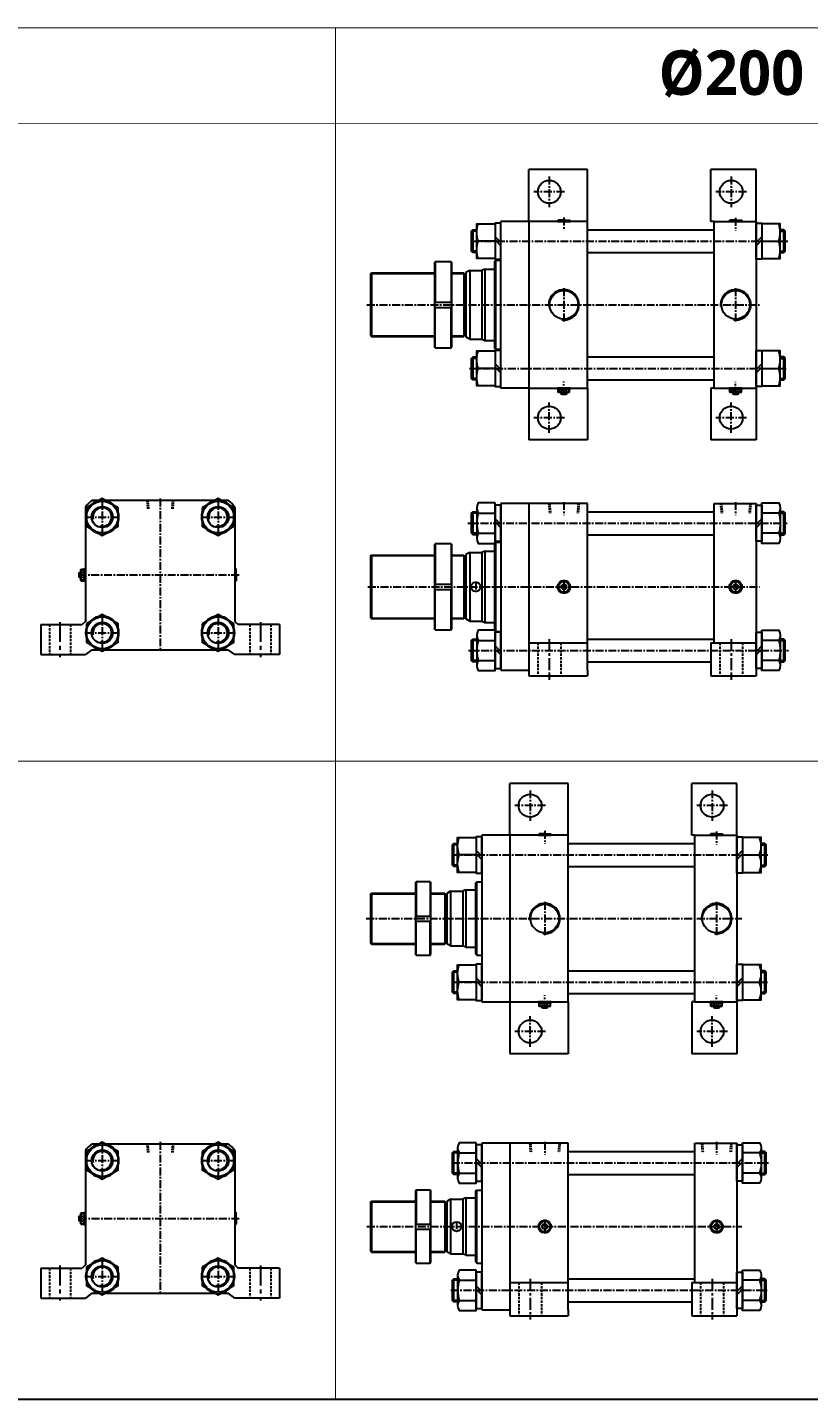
# Model space of a CAD drawing. Extents: x -819 to 29893, y -8942 to 3511.
# Drawn here: x 3794 to 5022, y -1 to 2156 of the extents above; entities that cross this region are included whole.
import ezdxf

# ---------------------------------------------------------------- set-up
doc = ezdxf.new("R2010")
doc.units = 0
doc.header["$LTSCALE"] = 10
doc.header["$MEASUREMENT"] = 0
for name, pattern in [('CENTER', [2, 1.25, -0.25, 0.25, -0.25]), ('CENTERX2', [4, 2.5, -0.5, 0.5, -0.5]), ('HIDDEN', [0.375, 0.25, -0.125]), ('HIDDENX2', [0.75, 0.5, -0.25])]:
    doc.linetypes.add(name, pattern=pattern)
doc.layers.get('0').update_dxf_attribs({"linetype": 'CONTINUOUS'})
for name, color, linetype in [('CEN', 1, 'CENTERX2'), ('HID', 2, 'HIDDENX2'), ('ML', 7, 'CONTINUOUS')]:
    doc.layers.add(name, color=color, linetype=linetype)
doc.styles.add('문자', font='romans.shx')

msp = doc.modelspace()

# ---------------------------------------------------------------- linework, layer by layer
at = {"layer": 'CEN', "color": 1, "linetype": 'CENTER'}
for p, q in [((4614.5, 1921.4), (4614.5, 1873.4)), ((4900.5, 1921.4), (4900.5, 1873.4)), ((4638.5, 1897.4), (4590.5, 1897.4)), ((4924.5, 1897.4), (4876.5, 1897.4)), ((4614.5, 1518.4), (4614.5, 1566.4)), ((4900.5, 1518.4), (4900.5, 1566.4)), ((4638.5, 1542.4), (4590.5, 1542.4)), ((4924.5, 1542.4), (4876.5, 1542.4)), ((4584.5, 956.7), (4584.5, 908.7)), ((4870.5, 956.7), (4870.5, 908.7)), ((4608.5, 932.7), (4560.5, 932.7)), ((4894.5, 932.7), (4846.5, 932.7)), ((4584.5, 553.7), (4584.5, 601.7)), ((4870.5, 553.7), (4870.5, 601.7)), ((4608.5, 577.7), (4560.5, 577.7)), ((4894.5, 577.7), (4846.5, 577.7))]:
    msp.add_line(p, q, dxfattribs=at)
at = {"layer": 'CEN', "color": 1, "linetype": 'CENTER', "ltscale": 2.5}
for p, q in [((3845.5, 1221.3), (3845.5, 1166.3)), ((4160.5, 1221.3), (4160.5, 1166.3)), ((3845.5, 209.8), (3845.5, 154.8)), ((4160.5, 209.8), (4160.5, 154.8))]:
    msp.add_line(p, q, dxfattribs=at)
at = {"layer": 'CEN', "color": 1, "linetype": 'CENTER', "ltscale": 1.5}
for p, q in [((4614.5, 1194.6), (4614.5, 1130.6)), ((4900.5, 1194.6), (4900.5, 1130.6)), ((4584.5, 189.1), (4584.5, 125.1)), ((4870.5, 189.1), (4870.5, 125.1))]:
    msp.add_line(p, q, dxfattribs=at)
at = {"layer": 'CEN', "color": 7, "linetype": 'Continuous', "ltscale": 1.5}
for p, q in [((4868.5, 1188.6), (4868.5, 1136.6)), ((4838.5, 183.1), (4838.5, 131.1))]:
    msp.add_line(p, q, dxfattribs=at)
at = {"layer": 'HID', "color": 6, "linetype": 'HIDDEN', "ltscale": 1.5}
for p, q in [((3829, 1217.3), (3829, 1170.3)), ((3862, 1217.3), (3862, 1170.3)), ((4144, 1217.3), (4144, 1170.3)), ((4177, 1217.3), (4177, 1170.3)), ((4596.5, 1188.6), (4596.5, 1136.6)), ((4632.5, 1188.6), (4632.5, 1136.6)), ((4882.5, 1188.6), (4882.5, 1136.6)), ((4918.5, 1188.6), (4918.5, 1136.6)), ((3829, 205.8), (3829, 158.8)), ((3862, 205.8), (3862, 158.8)), ((4144, 205.8), (4144, 158.8)), ((4177, 205.8), (4177, 158.8)), ((4566.5, 183.1), (4566.5, 131.1)), ((4602.5, 183.1), (4602.5, 131.1)), ((4852.5, 183.1), (4852.5, 131.1)), ((4888.5, 183.1), (4888.5, 131.1))]:
    msp.add_line(p, q, dxfattribs=at)
at = {"layer": 'ML'}
for p, q in [((4674.5, 1932.4), (4582.5, 1932.4)), ((4582.5, 1850.9), (4582.5, 1932.4)), ((4674.5, 1850.9), (4674.5, 1932.4)), ((4939.5, 1932.4), (4868.5, 1932.4)), ((4868.5, 1850.9), (4868.5, 1932.4)), ((4939.5, 1850.9), (4939.5, 1932.4)), ((4494.7, 1801.9), (4494.7, 1837.9)), ((4674.5, 1850.9), (4538.5, 1850.9)), ((4538.5, 1588.9), (4538.5, 1850.9)), ((4582.5, 1850.9), (4582.5, 1588.9)), ((4627.5, 1851.9), (4628.5, 1852.9)), ((4627.5, 1851.9), (4627.5, 1850.9)), ((4627.5, 1851.9), (4633.2, 1851.9)), ((4627.5, 1850.9), (4647.5, 1850.9)), ((4627.5, 1850.9), (4647.5, 1850.9)), ((4637.5, 1852.9), (4628.5, 1852.9)), ((4633.2, 1852.9), (4633.2, 1850.9)), ((4637.5, 1852.9), (4646.5, 1852.9)), ((4641.9, 1852.9), (4641.9, 1850.9)), ((4647.5, 1851.9), (4641.9, 1851.9)), ((4647.5, 1851.9), (4646.5, 1852.9)), ((4647.5, 1851.9), (4647.5, 1850.9)), ((4674.5, 1588.9), (4674.5, 1850.9)), ((4873.5, 1850.9), (4868.5, 1850.9)), ((4873.5, 1588.9), (4873.5, 1850.9)), ((4873.5, 1850.9), (4939.5, 1850.9)), ((4897.5, 1851.9), (4898.5, 1852.9)), ((4897.5, 1851.9), (4897.5, 1850.9)), ((4897.5, 1851.9), (4903.2, 1851.9)), ((4897.5, 1850.9), (4917.5, 1850.9)), ((4897.5, 1850.9), (4917.5, 1850.9)), ((4907.5, 1852.9), (4898.5, 1852.9)), ((4903.2, 1852.9), (4903.2, 1850.9)), ((4907.5, 1852.9), (4916.5, 1852.9)), ((4911.9, 1852.9), (4911.9, 1850.9)), ((4917.5, 1851.9), (4911.9, 1851.9)), ((4917.5, 1851.9), (4916.5, 1852.9)), ((4917.5, 1851.9), (4917.5, 1850.9)), ((4939.5, 1850.9), (4939.5, 1588.9)), ((4983.3, 1801.9), (4983.3, 1837.9)), ((4529.5, 1819.9), (4503, 1819.9)), ((4529.5, 1826.9), (4538.5, 1817.9)), ((4529.5, 1821.8), (4538.5, 1812.8)), ((4948.5, 1826.9), (4939.5, 1817.9)), ((4948.5, 1821.8), (4939.5, 1812.8)), ((4948.5, 1819.9), (4975.1, 1819.9)), ((4333.5, 1768.4), (4335, 1769.9)), ((4333.5, 1768.4), (4333.5, 1671.4)), ((4335, 1769.9), (4434.3, 1769.9)), ((4335, 1769.9), (4335, 1669.9)), ((4434.3, 1786.4), (4435.3, 1787.4)), ((4434.3, 1786.4), (4434.3, 1653.4)), ((4435.3, 1787.4), (4435.3, 1723.9)), ((4460.3, 1787.4), (4435.3, 1787.4)), ((4460.3, 1787.4), (4460.3, 1723.9)), ((4460.3, 1787.4), (4461.3, 1786.4)), ((4461.3, 1653.4), (4461.3, 1786.4)), ((4461.3, 1769.9), (4480.5, 1769.9)), ((4480.5, 1769.9), (4480.5, 1669.9)), ((4480.5, 1768.4), (4483.5, 1768.4)), ((4489.5, 1773.9), (4483.5, 1770.4)), ((4483.5, 1770.4), (4483.5, 1669.3)), ((4489.5, 1773.9), (4489.5, 1665.9)), ((4489.5, 1773.9), (4508.5, 1773.9)), ((4513.5, 1775.9), (4508.5, 1773.9)), ((4508.5, 1773.9), (4508.5, 1665.9)), ((4513.5, 1775.9), (4513.5, 1663.9)), ((4513.5, 1775.9), (4528.5, 1775.9)), ((4528.5, 1787.9), (4530.5, 1789.9)), ((4528.5, 1787.9), (4528.5, 1651.9)), ((4530.5, 1649.9), (4530.5, 1789.9)), ((4530.5, 1789.9), (4538.5, 1789.9)), ((4434.3, 1723.9), (4461.3, 1723.9)), ((4434.3, 1715.9), (4461.3, 1715.9)), ((4435.3, 1652.4), (4435.3, 1715.9)), ((4460.3, 1652.4), (4460.3, 1715.9)), ((4333.5, 1671.4), (4335, 1669.9)), ((4335, 1669.9), (4434.3, 1669.9)), ((4461.3, 1669.9), (4480.5, 1669.9)), ((4480.5, 1671.4), (4483.5, 1671.4)), ((4489.5, 1665.9), (4483.5, 1669.3)), ((4489.5, 1665.9), (4508.5, 1665.9)), ((4508.5, 1665.9), (4513.5, 1663.9)), ((4513.5, 1663.9), (4528.5, 1663.9)), ((4435.3, 1652.4), (4434.3, 1653.4)), ((4435.3, 1652.4), (4460.3, 1652.4)), ((4460.3, 1652.4), (4461.3, 1653.4)), ((4530.5, 1649.9), (4528.5, 1651.9)), ((4530.5, 1649.9), (4538.5, 1649.9)), ((4494.7, 1601.9), (4494.7, 1637.9)), ((4529.5, 1619.9), (4503, 1619.9)), ((4529.5, 1626.9), (4538.5, 1617.9)), ((4529.5, 1621.8), (4538.5, 1612.8)), ((4948.5, 1626.9), (4939.5, 1617.9)), ((4948.5, 1621.8), (4939.5, 1612.8)), ((4948.5, 1619.9), (4975.1, 1619.9)), ((4983.3, 1601.9), (4983.3, 1637.9)), ((4582.5, 1588.9), (4538.5, 1588.9)), ((4582.5, 1588.9), (4674.5, 1588.9)), ((4582.5, 1588.9), (4582.5, 1507.4)), ((4627.5, 1587.4), (4627.5, 1588.9)), ((4647.5, 1588.9), (4627.5, 1588.9)), ((4628, 1586.9), (4627.5, 1587.4)), ((4628, 1586.9), (4637.5, 1586.9)), ((4628.5, 1582.4), (4628.5, 1586.9)), ((4629, 1581.9), (4628.5, 1582.4)), ((4646.5, 1582.4), (4628.5, 1582.4)), ((4637.5, 1581.9), (4629, 1581.9)), ((4629.8, 1582.4), (4629.8, 1586.9)), ((4633.5, 1579.4), (4633.5, 1581.9)), ((4641.5, 1579.4), (4633.5, 1579.4)), ((4634.1, 1578.9), (4633.5, 1579.4)), ((4633.9, 1582.4), (4633.9, 1586.9)), ((4641, 1578.9), (4634.1, 1578.9)), ((4647, 1586.9), (4637.5, 1586.9)), ((4646, 1581.9), (4637.5, 1581.9)), ((4641.5, 1579.4), (4641, 1578.9)), ((4641.1, 1582.4), (4641.1, 1586.9)), ((4641.5, 1581.9), (4641.5, 1579.4)), ((4645.2, 1582.4), (4645.2, 1586.9)), ((4646, 1581.9), (4646.5, 1582.4)), ((4646.5, 1582.4), (4646.5, 1586.9)), ((4647, 1586.9), (4647.5, 1587.4)), ((4647.5, 1587.4), (4647.5, 1588.9)), ((4674.5, 1588.9), (4674.5, 1507.4)), ((4873.5, 1588.9), (4868.5, 1588.9)), ((4868.5, 1588.9), (4868.5, 1507.4)), ((4873.5, 1588.9), (4939.5, 1588.9)), ((4897.5, 1587.4), (4897.5, 1588.9)), ((4917.5, 1588.9), (4897.5, 1588.9)), ((4898, 1586.9), (4897.5, 1587.4)), ((4898, 1586.9), (4907.5, 1586.9)), ((4898.5, 1582.4), (4898.5, 1586.9)), ((4899, 1581.9), (4898.5, 1582.4)), ((4916.5, 1582.4), (4898.5, 1582.4)), ((4907.5, 1581.9), (4899, 1581.9)), ((4899.8, 1582.4), (4899.8, 1586.9)), ((4903.5, 1579.4), (4903.5, 1581.9)), ((4911.5, 1579.4), (4903.5, 1579.4)), ((4904.1, 1578.9), (4903.5, 1579.4)), ((4903.9, 1582.4), (4903.9, 1586.9)), ((4911, 1578.9), (4904.1, 1578.9)), ((4917, 1586.9), (4907.5, 1586.9)), ((4916, 1581.9), (4907.5, 1581.9)), ((4911.5, 1579.4), (4911, 1578.9)), ((4911.1, 1582.4), (4911.1, 1586.9)), ((4911.5, 1581.9), (4911.5, 1579.4)), ((4915.2, 1582.4), (4915.2, 1586.9)), ((4916, 1581.9), (4916.5, 1582.4)), ((4916.5, 1582.4), (4916.5, 1586.9)), ((4917, 1586.9), (4917.5, 1587.4)), ((4917.5, 1587.4), (4917.5, 1588.9)), ((4939.5, 1588.9), (4939.5, 1507.4)), ((4674.5, 1507.4), (4582.5, 1507.4)), ((4939.5, 1507.4), (4868.5, 1507.4)), ((3885.5, 1402.4), (3885.5, 1222.3)), ((3895.8, 1412.8), (3907.9, 1412.8)), ((3916.1, 1412.8), (4089.9, 1412.8)), ((4098.1, 1412.8), (4110.1, 1412.8)), ((4120.5, 1402.4), (4120.5, 1222.3)), ((4582.5, 1407.6), (4538.5, 1407.6)), ((4538.5, 1407.6), (4538.5, 1145.6)), ((4582.5, 1407.6), (4582.5, 1145.6)), ((4674.5, 1407.6), (4582.5, 1407.6)), ((4674.5, 1145.6), (4674.5, 1407.6)), ((4873.5, 1188.6), (4873.5, 1407.6)), ((4873.5, 1407.6), (4939.5, 1407.6)), ((4939.5, 1407.6), (4939.5, 1145.6)), ((4494.7, 1358.6), (4494.7, 1394.6)), ((4500.5, 1400.4), (4500.5, 1352.8)), ((4503, 1392.5), (4529.5, 1392.5)), ((4529.5, 1383.7), (4538.5, 1374.7)), ((4948.5, 1383.7), (4939.5, 1374.7)), ((4975.1, 1392.5), (4948.5, 1392.5)), ((4977.5, 1400.4), (4977.5, 1352.8)), ((4983.3, 1358.6), (4983.3, 1394.6)), ((4503, 1360.8), (4529.5, 1360.8)), ((4529.5, 1378.6), (4538.5, 1369.6)), ((4948.5, 1378.6), (4939.5, 1369.6)), ((4975.1, 1360.8), (4948.5, 1360.8)), ((4434.3, 1343.1), (4435.3, 1344.1)), ((4434.3, 1343.1), (4434.3, 1210.1)), ((4460.3, 1344.1), (4435.3, 1344.1)), ((4435.3, 1344.1), (4435.3, 1280.6)), ((4460.3, 1344.1), (4460.3, 1280.6)), ((4460.3, 1344.1), (4461.3, 1343.1)), ((4461.3, 1210.1), (4461.3, 1343.1)), ((4528.5, 1344.6), (4528.8, 1344.9)), ((4528.5, 1344.6), (4528.5, 1208.6)), ((4529.5, 1345.6), (4530.5, 1346.6)), ((4530.5, 1346.6), (4538.5, 1346.6)), ((4530.5, 1206.6), (4530.5, 1346.6)), ((4333.5, 1325.1), (4335, 1326.6)), ((4333.5, 1325.1), (4333.5, 1228.1)), ((4335, 1326.6), (4434.3, 1326.6)), ((4335, 1326.6), (4335, 1226.6)), ((4461.3, 1326.6), (4480.5, 1326.6)), ((4480.5, 1326.6), (4480.5, 1226.6)), ((4480.5, 1325.1), (4483.5, 1325.1)), ((4489.5, 1330.6), (4483.5, 1327.2)), ((4483.5, 1327.2), (4483.5, 1226.1)), ((4489.5, 1330.6), (4508.5, 1330.6)), ((4489.5, 1330.6), (4489.5, 1222.6)), ((4513.5, 1332.6), (4508.5, 1330.6)), ((4508.5, 1330.6), (4508.5, 1222.6)), ((4513.5, 1332.6), (4513.5, 1220.6)), ((4513.5, 1332.6), (4528.5, 1332.6)), ((3875.5, 1298.8), (3876, 1299.3)), ((3875.5, 1291.8), (3875.5, 1298.8)), ((3876, 1291.3), (3876, 1299.3)), ((3876, 1299.3), (3878.5, 1299.3)), ((3878.5, 1303.8), (3879, 1304.3)), ((3878.5, 1295.3), (3878.5, 1303.8)), ((3878.5, 1286.8), (3878.5, 1295.3)), ((3879, 1304.3), (3883.5, 1304.3)), ((3879, 1286.3), (3879, 1304.3)), ((3879, 1303), (3883.5, 1303)), ((3879, 1298.9), (3883.5, 1298.9)), ((3883.5, 1304.8), (3884, 1305.3)), ((3883.5, 1304.8), (3883.5, 1295.3)), ((3883.5, 1285.8), (3883.5, 1295.3)), ((3884, 1305.3), (3885.5, 1305.3)), ((3885.5, 1285.3), (3885.5, 1305.3)), ((3885.5, 1303.3), (3885.5, 1287.3)), ((4120.5, 1305.3), (4120.5, 1285.3)), ((4120.5, 1305.3), (4120.5, 1285.3)), ((4120.5, 1305.3), (4120.5, 1285.3)), ((4121.5, 1305.3), (4120.5, 1305.3)), ((4122.5, 1299.7), (4120.5, 1299.7)), ((4121.5, 1305.3), (4122.5, 1304.3)), ((4121.5, 1305.3), (4121.5, 1299.7)), ((4122.5, 1295.3), (4122.5, 1304.3)), ((4122.5, 1295.3), (4122.5, 1286.3)), ((3876, 1291.3), (3875.5, 1291.8)), ((3878.5, 1291.3), (3876, 1291.3)), ((3878.5, 1286.8), (3879, 1286.3)), ((3879, 1291.7), (3883.5, 1291.7)), ((3879, 1287.6), (3883.5, 1287.6)), ((3879, 1286.3), (3883.5, 1286.3)), ((3883.5, 1285.8), (3884, 1285.3)), ((3884, 1285.3), (3885.5, 1285.3)), ((4122.5, 1290.9), (4120.5, 1290.9)), ((4121.5, 1285.3), (4120.5, 1285.3)), ((4121.5, 1285.3), (4121.5, 1290.9)), ((4121.5, 1285.3), (4122.5, 1286.3)), ((4434.3, 1280.6), (4461.3, 1280.6)), ((4434.3, 1272.6), (4461.3, 1272.6)), ((4435.3, 1209.1), (4435.3, 1272.6)), ((4460.3, 1209.1), (4460.3, 1272.6)), ((4633.9, 1284.3), (4629.8, 1280.3)), ((4629.8, 1273), (4633.9, 1268.9)), ((4641.1, 1284.3), (4645.2, 1280.3)), ((4645.2, 1273), (4641.1, 1268.9)), ((4903.9, 1284.3), (4899.8, 1280.3)), ((4899.8, 1273), (4903.9, 1268.9)), ((4911.1, 1284.3), (4915.2, 1280.3)), ((4915.2, 1273), (4911.1, 1268.9)), ((3815.5, 1217.3), (3815.5, 1170.3)), ((3815.5, 1217.3), (3880.5, 1217.3)), ((3885.5, 1222.3), (3880.5, 1217.3)), ((4120.5, 1222.3), (4125.5, 1217.3)), ((4190.5, 1217.3), (4125.5, 1217.3)), ((4190.5, 1217.3), (4190.5, 1170.3)), ((4333.5, 1228.1), (4335, 1226.6)), ((4335, 1226.6), (4434.3, 1226.6)), ((4435.3, 1209.1), (4434.3, 1210.1)), ((4435.3, 1209.1), (4460.3, 1209.1)), ((4460.3, 1209.1), (4461.3, 1210.1)), ((4461.3, 1226.6), (4480.5, 1226.6)), ((4480.5, 1228.1), (4483.5, 1228.1)), ((4489.5, 1222.6), (4483.5, 1226.1)), ((4489.5, 1222.6), (4508.5, 1222.6)), ((4508.5, 1222.6), (4513.5, 1220.6)), ((4513.5, 1220.6), (4528.5, 1220.6)), ((4528.8, 1208.4), (4528.5, 1208.6)), ((4494.7, 1158.6), (4494.7, 1194.6)), ((4500.5, 1200.4), (4500.5, 1152.8)), ((4503, 1192.5), (4529.5, 1192.5)), ((4530.5, 1206.6), (4529.5, 1207.6)), ((4530.5, 1206.6), (4538.5, 1206.6)), ((4582.5, 1188.6), (4674.5, 1188.6)), ((4868.5, 1188.6), (4939.5, 1188.6)), ((4975.1, 1192.5), (4948.5, 1192.5)), ((4977.5, 1200.4), (4977.5, 1152.8)), ((4983.3, 1158.6), (4983.3, 1194.6)), ((3815.5, 1170.3), (3885.5, 1170.3)), ((3895.8, 1177.8), (3885.5, 1170.3)), ((3895.8, 1177.8), (3907.9, 1177.8)), ((3916.1, 1177.8), (4089.9, 1177.8)), ((4098.1, 1177.8), (4110.1, 1177.8)), ((4120.5, 1170.3), (4110.1, 1177.8)), ((4190.5, 1170.3), (4120.5, 1170.3)), ((4529.5, 1183.7), (4538.5, 1174.7)), ((4529.5, 1178.6), (4538.5, 1169.6)), ((4948.5, 1183.7), (4939.5, 1174.7)), ((4948.5, 1178.6), (4939.5, 1169.6)), ((4503, 1160.8), (4529.5, 1160.8)), ((4538.5, 1145.6), (4582.5, 1145.6)), ((4582.5, 1145.6), (4582.5, 1136.6)), ((4674.5, 1145.6), (4674.5, 1136.6)), ((4939.5, 1145.6), (4939.5, 1136.6)), ((4975.1, 1160.8), (4948.5, 1160.8)), ((4582.5, 1136.6), (4674.5, 1136.6)), ((4868.5, 1136.6), (4939.5, 1136.6)), ((4644.5, 967.7), (4552.5, 967.7)), ((4552.5, 886.2), (4552.5, 967.7)), ((4644.5, 886.2), (4644.5, 967.7)), ((4909.5, 967.7), (4838.5, 967.7)), ((4838.5, 886.2), (4838.5, 967.7)), ((4909.5, 886.2), (4909.5, 967.7)), ((4552.5, 886.2), (4508.5, 886.2)), ((4508.5, 886.2), (4508.5, 624.2)), ((4552.5, 886.2), (4552.5, 624.2)), ((4644.5, 886.2), (4552.5, 886.2)), ((4597.5, 887.2), (4598.5, 888.2)), ((4597.5, 887.2), (4597.5, 886.2)), ((4597.5, 887.2), (4603.2, 887.2)), ((4597.5, 886.2), (4617.5, 886.2)), ((4597.5, 886.2), (4617.5, 886.2)), ((4607.5, 888.2), (4598.5, 888.2)), ((4603.2, 888.2), (4603.2, 886.2)), ((4607.5, 888.2), (4616.5, 888.2)), ((4611.9, 888.2), (4611.9, 886.2)), ((4617.5, 887.2), (4611.9, 887.2)), ((4617.5, 887.2), (4616.5, 888.2)), ((4617.5, 887.2), (4617.5, 886.2)), ((4644.5, 624.2), (4644.5, 886.2)), ((4843.5, 886.2), (4838.5, 886.2)), ((4843.5, 624.2), (4843.5, 886.2)), ((4843.5, 886.2), (4909.5, 886.2)), ((4867.5, 887.2), (4868.5, 888.2)), ((4867.5, 887.2), (4867.5, 886.2)), ((4867.5, 887.2), (4873.2, 887.2)), ((4867.5, 886.2), (4887.5, 886.2)), ((4867.5, 886.2), (4887.5, 886.2)), ((4877.5, 888.2), (4868.5, 888.2)), ((4873.2, 888.2), (4873.2, 886.2)), ((4877.5, 888.2), (4886.5, 888.2)), ((4881.9, 888.2), (4881.9, 886.2)), ((4887.5, 887.2), (4881.9, 887.2)), ((4887.5, 887.2), (4886.5, 888.2)), ((4887.5, 887.2), (4887.5, 886.2)), ((4909.5, 886.2), (4909.5, 624.2)), ((4464.7, 837.2), (4464.7, 873.2)), ((4953.3, 837.2), (4953.3, 873.2)), ((4499.5, 855.2), (4473, 855.2)), ((4499.5, 862.2), (4508.5, 853.2)), ((4499.5, 857.1), (4508.5, 848.1)), ((4918.5, 862.2), (4909.5, 853.2)), ((4918.5, 857.1), (4909.5, 848.1)), ((4918.5, 855.2), (4945.1, 855.2)), ((4404.3, 811.7), (4405.3, 812.7)), ((4404.3, 811.7), (4404.3, 698.7)), ((4405.3, 812.7), (4405.3, 759.2)), ((4427.3, 812.7), (4405.3, 812.7)), ((4427.3, 812.7), (4427.3, 759.2)), ((4427.3, 812.7), (4428.3, 811.7)), ((4428.3, 698.7), (4428.3, 811.7)), ((4459.5, 798.2), (4453.5, 794.7)), ((4459.5, 798.2), (4459.5, 712.2)), ((4459.5, 798.2), (4478.5, 798.2)), ((4483.5, 800.2), (4478.5, 798.2)), ((4478.5, 798.2), (4478.5, 712.2)), ((4483.5, 800.2), (4483.5, 710.2)), ((4483.5, 800.2), (4498.5, 800.2)), ((4498.5, 810.7), (4500.5, 812.7)), ((4498.5, 810.7), (4498.5, 699.7)), ((4500.5, 697.7), (4500.5, 812.7)), ((4500.5, 812.7), (4508.5, 812.7)), ((4333.5, 793.7), (4335, 795.2)), ((4333.5, 793.7), (4333.5, 716.7)), ((4335, 795.2), (4335, 715.2)), ((4335, 795.2), (4404.3, 795.2)), ((4428.3, 795.2), (4450.5, 795.2)), ((4450.5, 795.2), (4450.5, 715.2)), ((4450.5, 793.7), (4453.5, 793.7)), ((4453.5, 794.7), (4453.5, 715.6)), ((4404.3, 759.2), (4428.3, 759.2)), ((4404.3, 751.2), (4428.3, 751.2)), ((4405.3, 697.7), (4405.3, 751.2)), ((4427.3, 697.7), (4427.3, 751.2)), ((4333.5, 716.7), (4335, 715.2)), ((4335, 715.2), (4404.3, 715.2)), ((4428.3, 715.2), (4450.5, 715.2)), ((4450.5, 716.7), (4453.5, 716.7)), ((4459.5, 712.2), (4453.5, 715.6)), ((4459.5, 712.2), (4478.5, 712.2)), ((4483.5, 710.2), (4478.5, 712.2)), ((4405.3, 697.7), (4404.3, 698.7)), ((4405.3, 697.7), (4427.3, 697.7)), ((4427.3, 697.7), (4428.3, 698.7)), ((4483.5, 710.2), (4498.5, 710.2)), ((4498.5, 699.7), (4500.5, 697.7)), ((4500.5, 697.7), (4508.5, 697.7)), ((4464.7, 637.2), (4464.7, 673.2)), ((4953.3, 637.2), (4953.3, 673.2)), ((4499.5, 655.2), (4473, 655.2)), ((4499.5, 662.2), (4508.5, 653.2)), ((4499.5, 657.1), (4508.5, 648.1)), ((4918.5, 662.2), (4909.5, 653.2)), ((4918.5, 657.1), (4909.5, 648.1)), ((4918.5, 655.2), (4945.1, 655.2)), ((4508.5, 624.2), (4644.5, 624.2)), ((4552.5, 624.2), (4552.5, 542.7)), ((4597.5, 622.7), (4597.5, 624.2)), ((4617.5, 624.2), (4597.5, 624.2)), ((4598, 622.2), (4597.5, 622.7)), ((4598, 622.2), (4607.5, 622.2)), ((4598.5, 617.7), (4598.5, 622.2)), ((4599, 617.2), (4598.5, 617.7)), ((4616.5, 617.7), (4598.5, 617.7)), ((4607.5, 617.2), (4599, 617.2)), ((4599.8, 617.7), (4599.8, 622.2)), ((4603.5, 614.7), (4603.5, 617.2)), ((4611.5, 614.7), (4603.5, 614.7)), ((4604.1, 614.2), (4603.5, 614.7)), ((4603.9, 617.7), (4603.9, 622.2)), ((4611, 614.2), (4604.1, 614.2)), ((4617, 622.2), (4607.5, 622.2)), ((4616, 617.2), (4607.5, 617.2)), ((4611.5, 614.7), (4611, 614.2)), ((4611.1, 617.7), (4611.1, 622.2)), ((4611.5, 617.2), (4611.5, 614.7)), ((4615.2, 617.7), (4615.2, 622.2)), ((4616, 617.2), (4616.5, 617.7)), ((4616.5, 617.7), (4616.5, 622.2)), ((4617, 622.2), (4617.5, 622.7)), ((4617.5, 622.7), (4617.5, 624.2)), ((4644.5, 624.2), (4644.5, 542.7)), ((4843.5, 624.2), (4838.5, 624.2)), ((4838.5, 624.2), (4838.5, 542.7)), ((4843.5, 624.2), (4909.5, 624.2)), ((4867.5, 622.7), (4867.5, 624.2)), ((4887.5, 624.2), (4867.5, 624.2)), ((4868, 622.2), (4867.5, 622.7)), ((4868, 622.2), (4877.5, 622.2)), ((4868.5, 617.7), (4868.5, 622.2)), ((4869, 617.2), (4868.5, 617.7)), ((4886.5, 617.7), (4868.5, 617.7)), ((4877.5, 617.2), (4869, 617.2)), ((4869.8, 617.7), (4869.8, 622.2)), ((4873.5, 614.7), (4873.5, 617.2)), ((4881.5, 614.7), (4873.5, 614.7)), ((4874.1, 614.2), (4873.5, 614.7)), ((4873.9, 617.7), (4873.9, 622.2)), ((4881, 614.2), (4874.1, 614.2)), ((4887, 622.2), (4877.5, 622.2)), ((4886, 617.2), (4877.5, 617.2)), ((4881.5, 614.7), (4881, 614.2)), ((4881.1, 617.7), (4881.1, 622.2)), ((4881.5, 617.2), (4881.5, 614.7)), ((4885.2, 617.7), (4885.2, 622.2)), ((4886, 617.2), (4886.5, 617.7)), ((4886.5, 617.7), (4886.5, 622.2)), ((4887, 622.2), (4887.5, 622.7)), ((4887.5, 622.7), (4887.5, 624.2)), ((4909.5, 624.2), (4909.5, 542.7)), ((4644.5, 542.7), (4552.5, 542.7)), ((4909.5, 542.7), (4838.5, 542.7)), ((3885.5, 390.9), (3885.5, 210.8)), ((3895.8, 401.3), (3907.9, 401.3)), ((3916.1, 401.3), (4089.9, 401.3)), ((4098.1, 401.3), (4110.1, 401.3)), ((4120.5, 390.9), (4120.5, 210.8)), ((4464.7, 353.1), (4464.7, 389.1)), ((4470.5, 394.9), (4470.5, 347.3)), ((4552.5, 402.1), (4508.5, 402.1)), ((4508.5, 402.1), (4508.5, 140.1)), ((4552.5, 402.1), (4552.5, 140.1)), ((4644.5, 402.1), (4552.5, 402.1)), ((4644.5, 140.1), (4644.5, 402.1)), ((4843.5, 183.1), (4843.5, 402.1)), ((4843.5, 402.1), (4909.5, 402.1)), ((4909.5, 402.1), (4909.5, 140.1)), ((4947.5, 394.9), (4947.5, 347.3)), ((4953.3, 353.1), (4953.3, 389.1)), ((4473, 387), (4499.5, 387)), ((4499.5, 378.1), (4508.5, 369.1)), ((4499.5, 373), (4508.5, 364)), ((4918.5, 378.1), (4909.5, 369.1)), ((4918.5, 373), (4909.5, 364)), ((4945.1, 387), (4918.5, 387)), ((4473, 355.2), (4499.5, 355.2)), ((4945.1, 355.2), (4918.5, 355.2)), ((4404.3, 327.6), (4405.3, 328.6)), ((4404.3, 327.6), (4404.3, 214.6)), ((4427.3, 328.6), (4405.3, 328.6)), ((4405.3, 328.6), (4405.3, 275.1)), ((4427.3, 328.6), (4428.3, 327.6)), ((4427.3, 328.6), (4427.3, 275.1)), ((4428.3, 214.6), (4428.3, 327.6)), ((4498.5, 326.6), (4500.5, 328.6)), ((4498.5, 326.6), (4498.5, 215.6)), ((4500.5, 328.6), (4508.5, 328.6)), ((4500.5, 213.6), (4500.5, 328.6)), ((4333.5, 309.6), (4335, 311.1)), ((4333.5, 309.6), (4333.5, 232.6)), ((4335, 311.1), (4404.3, 311.1)), ((4335, 311.1), (4335, 231.1)), ((4428.3, 311.1), (4450.5, 311.1)), ((4450.5, 311.1), (4450.5, 231.1)), ((4450.5, 309.6), (4453.5, 309.6)), ((4459.5, 314.1), (4453.5, 310.6)), ((4453.5, 310.6), (4453.5, 231.5)), ((4459.5, 314.1), (4478.5, 314.1)), ((4459.5, 314.1), (4459.5, 228.1)), ((4483.5, 316.1), (4478.5, 314.1)), ((4478.5, 314.1), (4478.5, 228.1)), ((4483.5, 316.1), (4483.5, 226.1)), ((4483.5, 316.1), (4498.5, 316.1)), ((3875.5, 287.2), (3876, 287.8)), ((3875.5, 280.3), (3875.5, 287.2)), ((3876, 279.8), (3876, 287.8)), ((3876, 287.8), (3878.5, 287.8)), ((3878.5, 292.3), (3879, 292.8)), ((3878.5, 283.8), (3878.5, 292.3)), ((3878.5, 275.3), (3878.5, 283.8)), ((3879, 292.8), (3883.5, 292.8)), ((3879, 274.8), (3879, 292.8)), ((3879, 291.5), (3883.5, 291.5)), ((3879, 287.4), (3883.5, 287.4)), ((3883.5, 293.3), (3884, 293.8)), ((3883.5, 293.3), (3883.5, 283.8)), ((3883.5, 274.3), (3883.5, 283.8)), ((3884, 293.8), (3885.5, 293.8)), ((3885.5, 273.8), (3885.5, 293.8)), ((3885.5, 291.8), (3885.5, 275.8)), ((4120.5, 293.8), (4120.5, 273.8)), ((4120.5, 293.8), (4120.5, 273.8)), ((4120.5, 293.8), (4120.5, 273.8)), ((4121.5, 293.8), (4120.5, 293.8)), ((4122.5, 288.1), (4120.5, 288.1)), ((4121.5, 293.8), (4122.5, 292.8)), ((4121.5, 293.8), (4121.5, 288.1)), ((4122.5, 283.8), (4122.5, 292.8)), ((4122.5, 283.8), (4122.5, 274.8)), ((3876, 279.8), (3875.5, 280.3)), ((3878.5, 279.8), (3876, 279.8)), ((3878.5, 275.3), (3879, 274.8)), ((3879, 280.1), (3883.5, 280.1)), ((3879, 276.1), (3883.5, 276.1)), ((3879, 274.8), (3883.5, 274.8)), ((3883.5, 274.3), (3884, 273.8)), ((3884, 273.8), (3885.5, 273.8)), ((4122.5, 279.4), (4120.5, 279.4)), ((4121.5, 273.8), (4120.5, 273.8)), ((4121.5, 273.8), (4121.5, 279.4)), ((4121.5, 273.8), (4122.5, 274.8)), ((4404.3, 275.1), (4428.3, 275.1)), ((4404.3, 267.1), (4428.3, 267.1)), ((4405.3, 213.6), (4405.3, 267.1)), ((4427.3, 213.6), (4427.3, 267.1)), ((4603.9, 278.8), (4599.8, 274.7)), ((4599.8, 267.5), (4603.9, 263.4)), ((4611.1, 278.8), (4615.2, 274.7)), ((4615.2, 267.5), (4611.1, 263.4)), ((4873.9, 278.8), (4869.8, 274.7)), ((4869.8, 267.5), (4873.9, 263.4)), ((4881.1, 278.8), (4885.2, 274.7)), ((4885.2, 267.5), (4881.1, 263.4)), ((4333.5, 232.6), (4335, 231.1)), ((4335, 231.1), (4404.3, 231.1)), ((4428.3, 231.1), (4450.5, 231.1)), ((4450.5, 232.6), (4453.5, 232.6)), ((4459.5, 228.1), (4453.5, 231.5)), ((4459.5, 228.1), (4478.5, 228.1)), ((4483.5, 226.1), (4478.5, 228.1)), ((4483.5, 226.1), (4498.5, 226.1)), ((3815.5, 205.8), (3815.5, 158.8)), ((3815.5, 205.8), (3880.5, 205.8)), ((3885.5, 210.8), (3880.5, 205.8)), ((4120.5, 210.8), (4125.5, 205.8)), ((4190.5, 205.8), (4125.5, 205.8)), ((4190.5, 205.8), (4190.5, 158.8)), ((4405.3, 213.6), (4404.3, 214.6)), ((4405.3, 213.6), (4427.3, 213.6)), ((4427.3, 213.6), (4428.3, 214.6)), ((4470.5, 194.9), (4470.5, 147.3)), ((4498.5, 215.6), (4500.5, 213.6)), ((4500.5, 213.6), (4508.5, 213.6)), ((4947.5, 194.9), (4947.5, 147.3)), ((4464.7, 153.1), (4464.7, 189.1)), ((4473, 187), (4499.5, 187)), ((4499.5, 178.1), (4508.5, 169.1)), ((4499.5, 173), (4508.5, 164)), ((4552.5, 183.1), (4644.5, 183.1)), ((4838.5, 183.1), (4909.5, 183.1)), ((4918.5, 178.1), (4909.5, 169.1)), ((4918.5, 173), (4909.5, 164)), ((4945.1, 187), (4918.5, 187)), ((4953.3, 153.1), (4953.3, 189.1)), ((3815.5, 158.8), (3885.5, 158.8)), ((3895.8, 166.3), (3885.5, 158.8)), ((3895.8, 166.3), (3907.9, 166.3)), ((3916.1, 166.3), (4089.9, 166.3)), ((4098.1, 166.3), (4110.1, 166.3)), ((4120.5, 158.8), (4110.1, 166.3)), ((4190.5, 158.8), (4120.5, 158.8)), ((4473, 155.2), (4499.5, 155.2)), ((4945.1, 155.2), (4918.5, 155.2)), ((4508.5, 140.1), (4552.5, 140.1)), ((4552.5, 140.1), (4552.5, 131.1)), ((4552.5, 131.1), (4644.5, 131.1)), ((4644.5, 140.1), (4644.5, 131.1)), ((4838.5, 131.1), (4909.5, 131.1)), ((4909.5, 140.1), (4909.5, 131.1)), ((0, 0), (7102.1, 0))]:
    msp.add_line(p, q, dxfattribs=at)
at = {"layer": 'ML', "color": 1, "linetype": 'CENTER'}
for p, q in [((4637.5, 1856.9), (4637.5, 1836.4)), ((4907.5, 1856.6), (4907.5, 1836.1)), ((4492, 1819.9), (4990.7, 1819.9)), ((4637.5, 1746.2), (4637.5, 1693.6)), ((4907.5, 1746.2), (4907.5, 1693.6)), ((4327.7, 1719.9), (4947.3, 1719.9)), ((4489.4, 1619.9), (4987.7, 1619.9)), ((4637.5, 1577.9), (4637.5, 1599.3)), ((4907.5, 1578.3), (4907.5, 1598.8)), ((3912, 1415.2), (3912, 1357.4)), ((4003, 1415.6), (4003, 1175.5)), ((4094, 1415.2), (4094, 1357.4)), ((4637.5, 1409.9), (4637.5, 1389.5)), ((4907.5, 1409.9), (4907.5, 1389.5)), ((3885.6, 1386.3), (3938.3, 1386.3)), ((4067.6, 1386.3), (4120.3, 1386.3)), ((4486.6, 1376.6), (4988.7, 1376.6)), ((3874.8, 1295.3), (4127, 1295.3)), ((4329.3, 1276.6), (4944.8, 1276.6)), ((4499, 1284.9), (4499, 1268.4)), ((4637.5, 1287.6), (4637.5, 1265.6)), ((4907.5, 1287.6), (4907.5, 1265.6)), ((3912, 1233.2), (3912, 1175.4)), ((4094, 1233.2), (4094, 1175.4)), ((3885.6, 1204.3), (3938.3, 1204.3)), ((4067.6, 1204.3), (4120.3, 1204.3)), ((4487.4, 1176.6), (4990.5, 1176.6)), ((4607.5, 893.1), (4607.5, 872.6)), ((4877.5, 891.9), (4877.5, 871.4)), ((4460.8, 855.2), (4960.7, 855.2)), ((4607.5, 781.5), (4607.5, 728.9)), ((4877.5, 781.5), (4877.5, 728.9)), ((4326.6, 755.2), (4917.3, 755.2)), ((4460.8, 655.2), (4957.7, 655.2)), ((4607.5, 613.6), (4607.5, 634.6)), ((4877.5, 613.6), (4877.5, 634.1)), ((3912, 403.6), (3912, 345.9)), ((4003, 404.1), (4003, 164)), ((4094, 403.6), (4094, 345.9)), ((4607.5, 404.4), (4607.5, 383.9)), ((4877.5, 404.4), (4877.5, 383.9)), ((3885.6, 374.8), (3938.3, 374.8)), ((4067.6, 374.8), (4120.3, 374.8)), ((4461.4, 371.1), (4960.7, 371.1)), ((3875.2, 283.8), (4127, 283.8)), ((4607.5, 282.1), (4607.5, 260.1)), ((4877.5, 282.1), (4877.5, 260.1)), ((4328, 271.1), (4917.3, 271.1)), ((4469, 279.3), (4469, 262.8)), ((3912, 221.6), (3912, 163.9)), ((4094, 221.6), (4094, 163.9)), ((3885.6, 192.8), (3938.3, 192.8)), ((4067.6, 192.8), (4120.3, 192.8)), ((4459.7, 171.1), (4957.7, 171.1))]:
    msp.add_line(p, q, dxfattribs=at)
at = {"layer": 'ML', "color": 2}
for p, q in [((4500.5, 1835.7), (4492.5, 1835.7)), ((4628, 1852.4), (4628, 1850.9)), ((4635.1, 1850.9), (4633.2, 1852.9)), ((4639.9, 1850.9), (4641.9, 1852.9)), ((4647, 1852.4), (4647, 1850.9)), ((4898, 1852.4), (4898, 1850.9)), ((4905.1, 1850.9), (4903.2, 1852.9)), ((4909.9, 1850.9), (4911.9, 1852.9)), ((4917, 1852.4), (4917, 1850.9)), ((4977.5, 1835.7), (4985.5, 1835.7)), ((4500.5, 1804), (4492.5, 1804)), ((4977.5, 1804), (4985.5, 1804)), ((4334, 1768.9), (4434.3, 1768.9)), ((4461.3, 1768.9), (4480.5, 1768.9)), ((4334, 1670.9), (4434.3, 1670.9)), ((4461.3, 1670.9), (4480.5, 1670.9)), ((4500.5, 1635.7), (4492.5, 1635.7)), ((4977.5, 1635.7), (4985.5, 1635.7)), ((4500.5, 1604), (4492.5, 1604)), ((4977.5, 1604), (4985.5, 1604)), ((4628, 1586.9), (4628, 1588.9)), ((4634.1, 1578.9), (4634.1, 1581.9)), ((4641, 1578.9), (4641, 1581.9)), ((4647, 1586.9), (4647, 1588.9)), ((4898, 1586.9), (4898, 1588.9)), ((4904.1, 1578.9), (4904.1, 1581.9)), ((4911, 1578.9), (4911, 1581.9)), ((4917, 1586.9), (4917, 1588.9)), ((4500.5, 1392.5), (4492.5, 1392.5)), ((4977.5, 1392.5), (4985.5, 1392.5)), ((4500.5, 1360.8), (4492.5, 1360.8)), ((4977.5, 1360.8), (4985.5, 1360.8)), ((4334, 1325.6), (4434.3, 1325.6)), ((4461.3, 1325.6), (4480.5, 1325.6)), ((3875.5, 1298.8), (3878.5, 1298.8)), ((3883.5, 1304.8), (3885.5, 1304.8)), ((4122, 1304.8), (4120.5, 1304.8)), ((4120.5, 1297.7), (4122.5, 1299.7)), ((3875.5, 1291.8), (3878.5, 1291.8)), ((3883.5, 1285.8), (3885.5, 1285.8)), ((4120.5, 1292.9), (4122.5, 1290.9)), ((4122, 1285.8), (4120.5, 1285.8)), ((4334, 1227.6), (4434.3, 1227.6)), ((4461.3, 1227.6), (4480.5, 1227.6)), ((4500.5, 1192.5), (4492.5, 1192.5)), ((4977.5, 1192.5), (4985.5, 1192.5)), ((4500.5, 1160.8), (4492.5, 1160.8)), ((4977.5, 1160.8), (4985.5, 1160.8)), ((4598, 887.7), (4598, 886.2)), ((4605.1, 886.2), (4603.2, 888.2)), ((4609.9, 886.2), (4611.9, 888.2)), ((4617, 887.7), (4617, 886.2)), ((4868, 887.7), (4868, 886.2)), ((4875.1, 886.2), (4873.2, 888.2)), ((4879.9, 886.2), (4881.9, 888.2)), ((4887, 887.7), (4887, 886.2)), ((4470.5, 871), (4462.5, 871)), ((4947.5, 871), (4955.5, 871)), ((4470.5, 839.3), (4462.5, 839.3)), ((4947.5, 839.3), (4955.5, 839.3)), ((4334, 794.2), (4404.3, 794.2)), ((4428.3, 794.2), (4450.5, 794.2)), ((4334, 716.2), (4404.3, 716.2)), ((4428.3, 716.2), (4450.5, 716.2)), ((4470.5, 671), (4462.5, 671)), ((4947.5, 671), (4955.5, 671)), ((4470.5, 639.3), (4462.5, 639.3)), ((4947.5, 639.3), (4955.5, 639.3)), ((4598, 622.2), (4598, 624.2)), ((4604.1, 614.2), (4604.1, 617.2)), ((4611, 614.2), (4611, 617.2)), ((4617, 622.2), (4617, 624.2)), ((4868, 622.2), (4868, 624.2)), ((4874.1, 614.2), (4874.1, 617.2)), ((4881, 614.2), (4881, 617.2)), ((4887, 622.2), (4887, 624.2)), ((4470.5, 386.9), (4462.5, 386.9)), ((4947.5, 386.9), (4955.5, 386.9)), ((4470.5, 355.2), (4462.5, 355.2)), ((4947.5, 355.2), (4955.5, 355.2)), ((4334, 310.1), (4404.3, 310.1)), ((4428.3, 310.1), (4450.5, 310.1)), ((3875.5, 287.2), (3878.5, 287.2)), ((3883.5, 293.3), (3885.5, 293.3)), ((4122, 293.3), (4120.5, 293.3)), ((4120.5, 286.2), (4122.5, 288.1)), ((4120.5, 281.3), (4122.5, 279.4)), ((3875.5, 280.3), (3878.5, 280.3)), ((3883.5, 274.3), (3885.5, 274.3)), ((4122, 274.3), (4120.5, 274.3)), ((4334, 232.1), (4404.3, 232.1)), ((4428.3, 232.1), (4450.5, 232.1)), ((4470.5, 186.9), (4462.5, 186.9)), ((4947.5, 186.9), (4955.5, 186.9)), ((4470.5, 155.2), (4462.5, 155.2)), ((4947.5, 155.2), (4955.5, 155.2))]:
    msp.add_line(p, q, dxfattribs=at)
at = {"layer": 'ML', "color": 7, "linetype": 'Continuous'}
for p, q in [((4674.5, 1837.9), (4873.5, 1837.9)), ((4674.5, 1801.9), (4873.5, 1801.9)), ((4674.5, 1637.9), (4873.5, 1637.9)), ((4674.5, 1601.9), (4873.5, 1601.9)), ((4674.5, 1394.6), (4873.5, 1394.6)), ((4674.5, 1358.6), (4873.5, 1358.6)), ((4674.5, 1194.6), (4873.5, 1194.6)), ((4674.5, 1158.6), (4868.5, 1158.6)), ((4644.5, 873.2), (4843.5, 873.2)), ((4644.5, 837.2), (4843.5, 837.2)), ((4644.5, 673.2), (4843.5, 673.2)), ((4644.5, 637.2), (4843.5, 637.2)), ((4644.5, 389.1), (4843.5, 389.1)), ((4644.5, 353.1), (4843.5, 353.1)), ((4644.5, 189.1), (4843.5, 189.1)), ((4644.5, 153.1), (4838.5, 153.1))]:
    msp.add_line(p, q, dxfattribs=at)
at = {"layer": 'ML', "color": 6, "linetype": 'HIDDEN'}
for p, q in [((3982, 1412.8), (3983.2, 1398.8)), ((3983.5, 1412.8), (3984.7, 1398.8)), ((4022.4, 1412.8), (4021.2, 1398.8)), ((4023.9, 1412.8), (4022.7, 1398.8)), ((4613.6, 1407.6), (4614.9, 1392.6)), ((4615.1, 1407.6), (4616.4, 1392.6)), ((4659.9, 1407.6), (4658.6, 1392.6)), ((4661.4, 1407.6), (4660.1, 1392.6)), ((4883.6, 1407.6), (4884.9, 1392.6)), ((4885.1, 1407.6), (4886.4, 1392.6)), ((4929.9, 1407.6), (4928.6, 1392.6)), ((4931.4, 1407.6), (4930.1, 1392.6)), ((3982, 401.3), (3983.2, 387.3)), ((3983.5, 401.3), (3984.7, 387.3)), ((4022.4, 401.3), (4021.2, 387.3)), ((4023.9, 401.3), (4022.7, 387.3)), ((4583.6, 402.1), (4584.9, 387.1)), ((4585.1, 402.1), (4586.4, 387.1)), ((4629.9, 402.1), (4628.6, 387.1)), ((4631.4, 402.1), (4630.1, 387.1)), ((4853.6, 402.1), (4854.9, 387.1)), ((4855.1, 402.1), (4856.4, 387.1)), ((4899.9, 402.1), (4898.6, 387.1)), ((4901.4, 402.1), (4900.1, 387.1))]:
    msp.add_line(p, q, dxfattribs=at)
at = {"layer": 'ML', "const_width": 1.5}
for points in [[(7102.1, 2005.1), (7102.1, 2155.1), (150, 2155.1)], [(4278.8, 2155.1), (4278.8, 0)], [(0, 2005.1), (5557.5, 2005.1)], [(0, 1002.5), (5557.5, 1002.5)]]:
    msp.add_lwpolyline(points, dxfattribs=at)
at = {"layer": 'ML'}
for points in [[(4500.5, 1801.9), (4494.7, 1801.9), (4492.5, 1804), (4492.5, 1835.7), (4494.7, 1837.9), (4500.5, 1837.9)], [(4538.5, 1791.4), (4538.5, 1848.3), (4529.5, 1848.3), (4529.5, 1791.4), (4538.5, 1791.4)], [(4939.5, 1791.4), (4939.5, 1848.3), (4948.5, 1848.3), (4948.5, 1791.4), (4939.5, 1791.4)], [(4977.5, 1801.9), (4983.3, 1801.9), (4985.5, 1804), (4985.5, 1835.7), (4983.3, 1837.9), (4977.5, 1837.9)], [(4538.5, 1591.4), (4538.5, 1648.3), (4529.5, 1648.3), (4529.5, 1591.4), (4538.5, 1591.4)], [(4939.5, 1591.4), (4939.5, 1648.3), (4948.5, 1648.3), (4948.5, 1591.4), (4939.5, 1591.4)], [(4500.5, 1601.9), (4494.7, 1601.9), (4492.5, 1604), (4492.5, 1635.7), (4494.7, 1637.9), (4500.5, 1637.9)], [(4977.5, 1601.9), (4983.3, 1601.9), (4985.5, 1604), (4985.5, 1635.7), (4983.3, 1637.9), (4977.5, 1637.9)], [(3887, 1400.7), (3887, 1371.9), (3912, 1357.4), (3937, 1371.9), (3937, 1400.7), (3912, 1415.2), (3887, 1400.7)], [(4069, 1400.7), (4069, 1371.9), (4094, 1357.4), (4119, 1371.9), (4119, 1400.7), (4094, 1415.2), (4069, 1400.7)], [(4538.5, 1348.2), (4538.5, 1405.1), (4529.5, 1405.1), (4529.5, 1348.2), (4538.5, 1348.2)], [(4939.5, 1348.2), (4939.5, 1405.1), (4948.5, 1405.1), (4948.5, 1348.2), (4939.5, 1348.2)], [(4500.5, 1358.6), (4494.7, 1358.6), (4492.5, 1360.8), (4492.5, 1392.5), (4494.7, 1394.6), (4500.5, 1394.6)], [(4977.5, 1358.6), (4983.3, 1358.6), (4985.5, 1360.8), (4985.5, 1392.5), (4983.3, 1394.6), (4977.5, 1394.6)], [(3887, 1218.7), (3887, 1189.9), (3912, 1175.4), (3937, 1189.9), (3937, 1218.7), (3912, 1233.2), (3887, 1218.7)], [(4069, 1218.7), (4069, 1189.9), (4094, 1175.4), (4119, 1189.9), (4119, 1218.7), (4094, 1233.2), (4069, 1218.7)], [(4500.5, 1158.6), (4494.7, 1158.6), (4492.5, 1160.8), (4492.5, 1192.5), (4494.7, 1194.6), (4500.5, 1194.6)], [(4538.5, 1148.2), (4538.5, 1205.1), (4529.5, 1205.1), (4529.5, 1148.2), (4538.5, 1148.2)], [(4939.5, 1148.2), (4939.5, 1205.1), (4948.5, 1205.1), (4948.5, 1148.2), (4939.5, 1148.2)], [(4977.5, 1158.6), (4983.3, 1158.6), (4985.5, 1160.8), (4985.5, 1192.5), (4983.3, 1194.6), (4977.5, 1194.6)], [(4470.5, 837.2), (4464.7, 837.2), (4462.5, 839.3), (4462.5, 871), (4464.7, 873.2), (4470.5, 873.2)], [(4508.5, 826.7), (4508.5, 883.6), (4499.5, 883.6), (4499.5, 826.7), (4508.5, 826.7)], [(4909.5, 826.7), (4909.5, 883.6), (4918.5, 883.6), (4918.5, 826.7), (4909.5, 826.7)], [(4947.5, 837.2), (4953.3, 837.2), (4955.5, 839.3), (4955.5, 871), (4953.3, 873.2), (4947.5, 873.2)], [(4470.5, 637.2), (4464.7, 637.2), (4462.5, 639.3), (4462.5, 671), (4464.7, 673.2), (4470.5, 673.2)], [(4508.5, 626.7), (4508.5, 683.6), (4499.5, 683.6), (4499.5, 626.7), (4508.5, 626.7)], [(4909.5, 626.7), (4909.5, 683.6), (4918.5, 683.6), (4918.5, 626.7), (4909.5, 626.7)], [(4947.5, 637.2), (4953.3, 637.2), (4955.5, 639.3), (4955.5, 671), (4953.3, 673.2), (4947.5, 673.2)], [(3887, 389.2), (3887, 360.3), (3912, 345.9), (3937, 360.3), (3937, 389.2), (3912, 403.6), (3887, 389.2)], [(4069, 389.2), (4069, 360.3), (4094, 345.9), (4119, 360.3), (4119, 389.2), (4094, 403.6), (4069, 389.2)], [(4470.5, 353.1), (4464.7, 353.1), (4462.5, 355.2), (4462.5, 386.9), (4464.7, 389.1), (4470.5, 389.1)], [(4508.5, 342.6), (4508.5, 399.5), (4499.5, 399.5), (4499.5, 342.6), (4508.5, 342.6)], [(4909.5, 342.6), (4909.5, 399.5), (4918.5, 399.5), (4918.5, 342.6), (4909.5, 342.6)], [(4947.5, 353.1), (4953.3, 353.1), (4955.5, 355.2), (4955.5, 386.9), (4953.3, 389.1), (4947.5, 389.1)], [(3887, 207.2), (3887, 178.3), (3912, 163.9), (3937, 178.3), (3937, 207.2), (3912, 221.6), (3887, 207.2)], [(4069, 207.2), (4069, 178.3), (4094, 163.9), (4119, 178.3), (4119, 207.2), (4094, 221.6), (4069, 207.2)], [(4508.5, 142.6), (4508.5, 199.5), (4499.5, 199.5), (4499.5, 142.6), (4508.5, 142.6)], [(4909.5, 142.6), (4909.5, 199.5), (4918.5, 199.5), (4918.5, 142.6), (4909.5, 142.6)], [(4470.5, 153.1), (4464.7, 153.1), (4462.5, 155.2), (4462.5, 186.9), (4464.7, 189.1), (4470.5, 189.1)], [(4947.5, 153.1), (4953.3, 153.1), (4955.5, 155.2), (4955.5, 186.9), (4953.3, 189.1), (4947.5, 189.1)]]:
    msp.add_lwpolyline(points, dxfattribs=at)
for points in [[(4529.5, 1792.4), (4500.5, 1792.4), (4500.5, 1847.4), (4529.5, 1847.4)], [(4948.5, 1792.4), (4977.5, 1792.4), (4977.5, 1847.4), (4948.5, 1847.4)], [(4529.5, 1592.4), (4500.5, 1592.4), (4500.5, 1647.4), (4529.5, 1647.4)], [(4948.5, 1592.4), (4977.5, 1592.4), (4977.5, 1647.4), (4948.5, 1647.4)], [(4499.5, 827.7), (4470.5, 827.7), (4470.5, 882.7), (4499.5, 882.7)], [(4918.5, 827.7), (4947.5, 827.7), (4947.5, 882.7), (4918.5, 882.7)], [(4499.5, 627.7), (4470.5, 627.7), (4470.5, 682.7), (4499.5, 682.7)], [(4918.5, 627.7), (4947.5, 627.7), (4947.5, 682.7), (4918.5, 682.7)]]:
    msp.add_lwpolyline(points, close=True, dxfattribs=at)
for points in [[(4503, 1792.4, -0.178633), (4503, 1819.9, -0.178633), (4503, 1847.4)], [(4975.1, 1792.4, 0.178633), (4975.1, 1819.9, 0.178633), (4975.1, 1847.4)], [(4503, 1592.4, -0.178633), (4503, 1619.9, -0.178633), (4503, 1647.4)], [(4975.1, 1592.4, 0.178633), (4975.1, 1619.9, 0.178633), (4975.1, 1647.4)], [(4529.5, 1408.4), (4503, 1408.4, 0.309401), (4503, 1392.5, 0.154701), (4503, 1360.8, 0.309401), (4503, 1344.9), (4529.5, 1344.9), (4529.5, 1408.4)], [(4948.5, 1408.4), (4975.1, 1408.4, -0.309401), (4975.1, 1392.5, -0.154701), (4975.1, 1360.8, -0.309401), (4975.1, 1344.9), (4948.5, 1344.9), (4948.5, 1408.4)], [(4529.5, 1208.4), (4503, 1208.4, 0.309401), (4503, 1192.5, 0.154701), (4503, 1160.8, 0.309401), (4503, 1144.9), (4529.5, 1144.9), (4529.5, 1208.4)], [(4948.5, 1208.4), (4975.1, 1208.4, -0.309401), (4975.1, 1192.5, -0.154701), (4975.1, 1160.8, -0.309401), (4975.1, 1144.9), (4948.5, 1144.9), (4948.5, 1208.4)], [(4473, 827.7, -0.178633), (4473, 855.2, -0.178633), (4473, 882.7)], [(4945.1, 827.7, 0.178633), (4945.1, 855.2, 0.178633), (4945.1, 882.7)], [(4473, 627.7, -0.178633), (4473, 655.2, -0.178633), (4473, 682.7)], [(4945.1, 627.7, 0.178633), (4945.1, 655.2, 0.178633), (4945.1, 682.7)], [(4499.5, 402.8), (4473, 402.8, 0.309401), (4473, 387, 0.154701), (4473, 355.2, 0.309401), (4473, 339.3), (4499.5, 339.3), (4499.5, 402.8)], [(4918.5, 402.8), (4945.1, 402.8, -0.309401), (4945.1, 387, -0.154701), (4945.1, 355.2, -0.309401), (4945.1, 339.3), (4918.5, 339.3), (4918.5, 402.8)], [(4499.5, 202.8), (4473, 202.8, 0.309401), (4473, 187, 0.154701), (4473, 155.2, 0.309401), (4473, 139.3), (4499.5, 139.3), (4499.5, 202.8)], [(4918.5, 202.8), (4945.1, 202.8, -0.309401), (4945.1, 187, -0.154701), (4945.1, 155.2, -0.309401), (4945.1, 139.3), (4918.5, 139.3), (4918.5, 202.8)]]:
    msp.add_lwpolyline(points, format="xyb", dxfattribs=at)
for centre, radius in [((4614.5, 1897.4), 18), ((4900.5, 1897.4), 18), ((4637.5, 1719.9), 22.4), ((4907.5, 1719.9), 22.4), ((4614.5, 1542.4), 18), ((4900.5, 1542.4), 18), ((3912, 1386.3), 25), ((3912, 1386.3), 16.5), ((4094, 1386.3), 25), ((4094, 1386.3), 16.5), ((4499, 1276.6), 7.5), ((4637.5, 1276.6), 10), ((4637.5, 1276.6), 9), ((4637.5, 1276.6), 8.5), ((4637.5, 1276.6), 4), ((4907.5, 1276.6), 10), ((4907.5, 1276.6), 9), ((4907.5, 1276.6), 8.5), ((4907.5, 1276.6), 4), ((3912, 1204.3), 25), ((4094, 1204.3), 25), ((3912, 1204.3), 16.5), ((4094, 1204.3), 16.5), ((4584.5, 932.7), 18), ((4870.5, 932.7), 18), ((4607.5, 755.2), 22.4), ((4877.5, 755.2), 22.4), ((4584.5, 577.7), 18), ((4870.5, 577.7), 18), ((3912, 374.8), 25), ((3912, 374.8), 16.5), ((4094, 374.8), 25), ((4094, 374.8), 16.5), ((4607.5, 271.1), 10), ((4877.5, 271.1), 10), ((4469, 271.1), 7.5), ((4607.5, 271.1), 9), ((4607.5, 271.1), 8.5), ((4607.5, 271.1), 4), ((4877.5, 271.1), 9), ((4877.5, 271.1), 8.5), ((4877.5, 271.1), 4), ((3912, 192.8), 25), ((4094, 192.8), 25), ((3912, 192.8), 16.5), ((4094, 192.8), 16.5)]:
    msp.add_circle(centre, radius, dxfattribs=at)
at = {"layer": 'ML', "color": 2}
for centre, radius, start, end in [((4637.5, 1719.9), 23.9, 262.2037, 186.1405), ((4907.5, 1719.9), 23.9, 262.2037, 186.1405), ((3912, 1386.3), 14.6, 255.4042, 192.5338), ((4094, 1386.3), 14.6, 255.4042, 192.5338), ((4637.5, 1276.6), 9.5, 265.5203, 184.4719), ((4637.5, 1276.6), 3.46, 260.122, 191.5554), ((4907.5, 1276.6), 9.5, 265.5203, 184.4719), ((4907.5, 1276.6), 3.46, 260.122, 191.5554), ((3912, 1204.3), 14.6, 255.4042, 192.5338), ((4094, 1204.3), 14.6, 255.4042, 192.5338), ((4607.5, 755.2), 23.9, 262.2037, 186.1405), ((4877.5, 755.2), 23.9, 262.2037, 186.1405), ((3912, 374.8), 14.6, 255.4042, 192.5338), ((4094, 374.8), 14.6, 255.4042, 192.5338), ((4607.5, 271.1), 9.5, 265.5203, 184.4719), ((4877.5, 271.1), 9.5, 265.5203, 184.4719), ((4607.5, 271.1), 3.46, 260.122, 191.5554), ((4877.5, 271.1), 3.46, 260.122, 191.5554), ((3912, 192.8), 14.6, 255.4042, 192.5338), ((4094, 192.8), 14.6, 255.4042, 192.5338)]:
    msp.add_arc(centre, radius, start, end, dxfattribs=at)
at = {"layer": 'ML'}
for centre, radius, start, end in [((4003, 1295.3), 159, 132.3542, 137.6458), ((3912, 1386.3), 26.2, 102.2472, 137.7528), ((3912, 1386.3), 26.2, 42.2472, 77.7528), ((4094, 1386.3), 26.2, 102.2472, 137.7528), ((4094, 1386.3), 26.2, 42.2472, 77.7528), ((4003, 1295.3), 159, 42.3542, 47.6458), ((3912, 1386.3), 26.2, 162.2472, 197.7528), ((3912, 1386.3), 26.2, 342.2472, 17.7528), ((4094, 1386.3), 26.2, 162.2472, 197.7528), ((4094, 1386.3), 26.2, 342.2472, 17.7528), ((3912, 1386.3), 26.2, 222.2472, 257.7528), ((3912, 1386.3), 26.2, 282.2472, 317.7528), ((4094, 1386.3), 26.2, 222.2472, 257.7528), ((4094, 1386.3), 26.2, 282.2472, 317.7528), ((3912, 1204.3), 26.2, 102.2472, 137.7528), ((3912, 1204.3), 26.2, 42.2472, 77.7528), ((4094, 1204.3), 26.2, 102.2472, 137.7528), ((4094, 1204.3), 26.2, 42.2472, 77.7528), ((3912, 1204.3), 26.2, 162.2472, 197.7528), ((3912, 1204.3), 26.2, 342.2472, 17.7528), ((4094, 1204.3), 26.2, 162.2472, 197.7528), ((4094, 1204.3), 26.2, 342.2472, 17.7528), ((3912, 1204.3), 26.2, 222.2472, 257.7528), ((3912, 1204.3), 26.2, 282.2472, 317.7528), ((4094, 1204.3), 26.2, 222.2472, 257.7528), ((4094, 1204.3), 26.2, 282.2472, 317.7528), ((4003, 283.8), 159, 132.3542, 137.6458), ((3912, 374.8), 26.2, 102.2472, 137.7528), ((3912, 374.8), 26.2, 42.2472, 77.7528), ((4094, 374.8), 26.2, 102.2472, 137.7528), ((4094, 374.8), 26.2, 42.2472, 77.7528), ((4003, 283.8), 159, 42.3542, 47.6458), ((3912, 374.8), 26.2, 162.2472, 197.7528), ((3912, 374.8), 26.2, 342.2472, 17.7528), ((4094, 374.8), 26.2, 162.2472, 197.7528), ((4094, 374.8), 26.2, 342.2472, 17.7528), ((3912, 374.8), 26.2, 222.2472, 257.7528), ((3912, 374.8), 26.2, 282.2472, 317.7528), ((4094, 374.8), 26.2, 222.2472, 257.7528), ((4094, 374.8), 26.2, 282.2472, 317.7528), ((3912, 192.8), 26.2, 102.2472, 137.7528), ((3912, 192.8), 26.2, 42.2472, 77.7528), ((4094, 192.8), 26.2, 102.2472, 137.7528), ((4094, 192.8), 26.2, 42.2472, 77.7528), ((3912, 192.8), 26.2, 162.2472, 197.7528), ((3912, 192.8), 26.2, 342.2472, 17.7528), ((4094, 192.8), 26.2, 162.2472, 197.7528), ((4094, 192.8), 26.2, 342.2472, 17.7528), ((3912, 192.8), 26.2, 222.2472, 257.7528), ((3912, 192.8), 26.2, 282.2472, 317.7528), ((4094, 192.8), 26.2, 222.2472, 257.7528), ((4094, 192.8), 26.2, 282.2472, 317.7528)]:
    msp.add_arc(centre, radius, start, end, dxfattribs=at)

# ---------------------------------------------------------------- texts
at = {"insert": (4786.3, 2119.7), "char_height": 70, "attachment_point": 1, "style": '문자'}
msp.add_mtext_dynamic_manual_height_columns('{\\fMalgun Gothic|b1|i0|c129|p50;%%C200}', width=124.533, gutter_width=16, heights=[0], dxfattribs=at)

doc.saveas('drawing.dxf')
